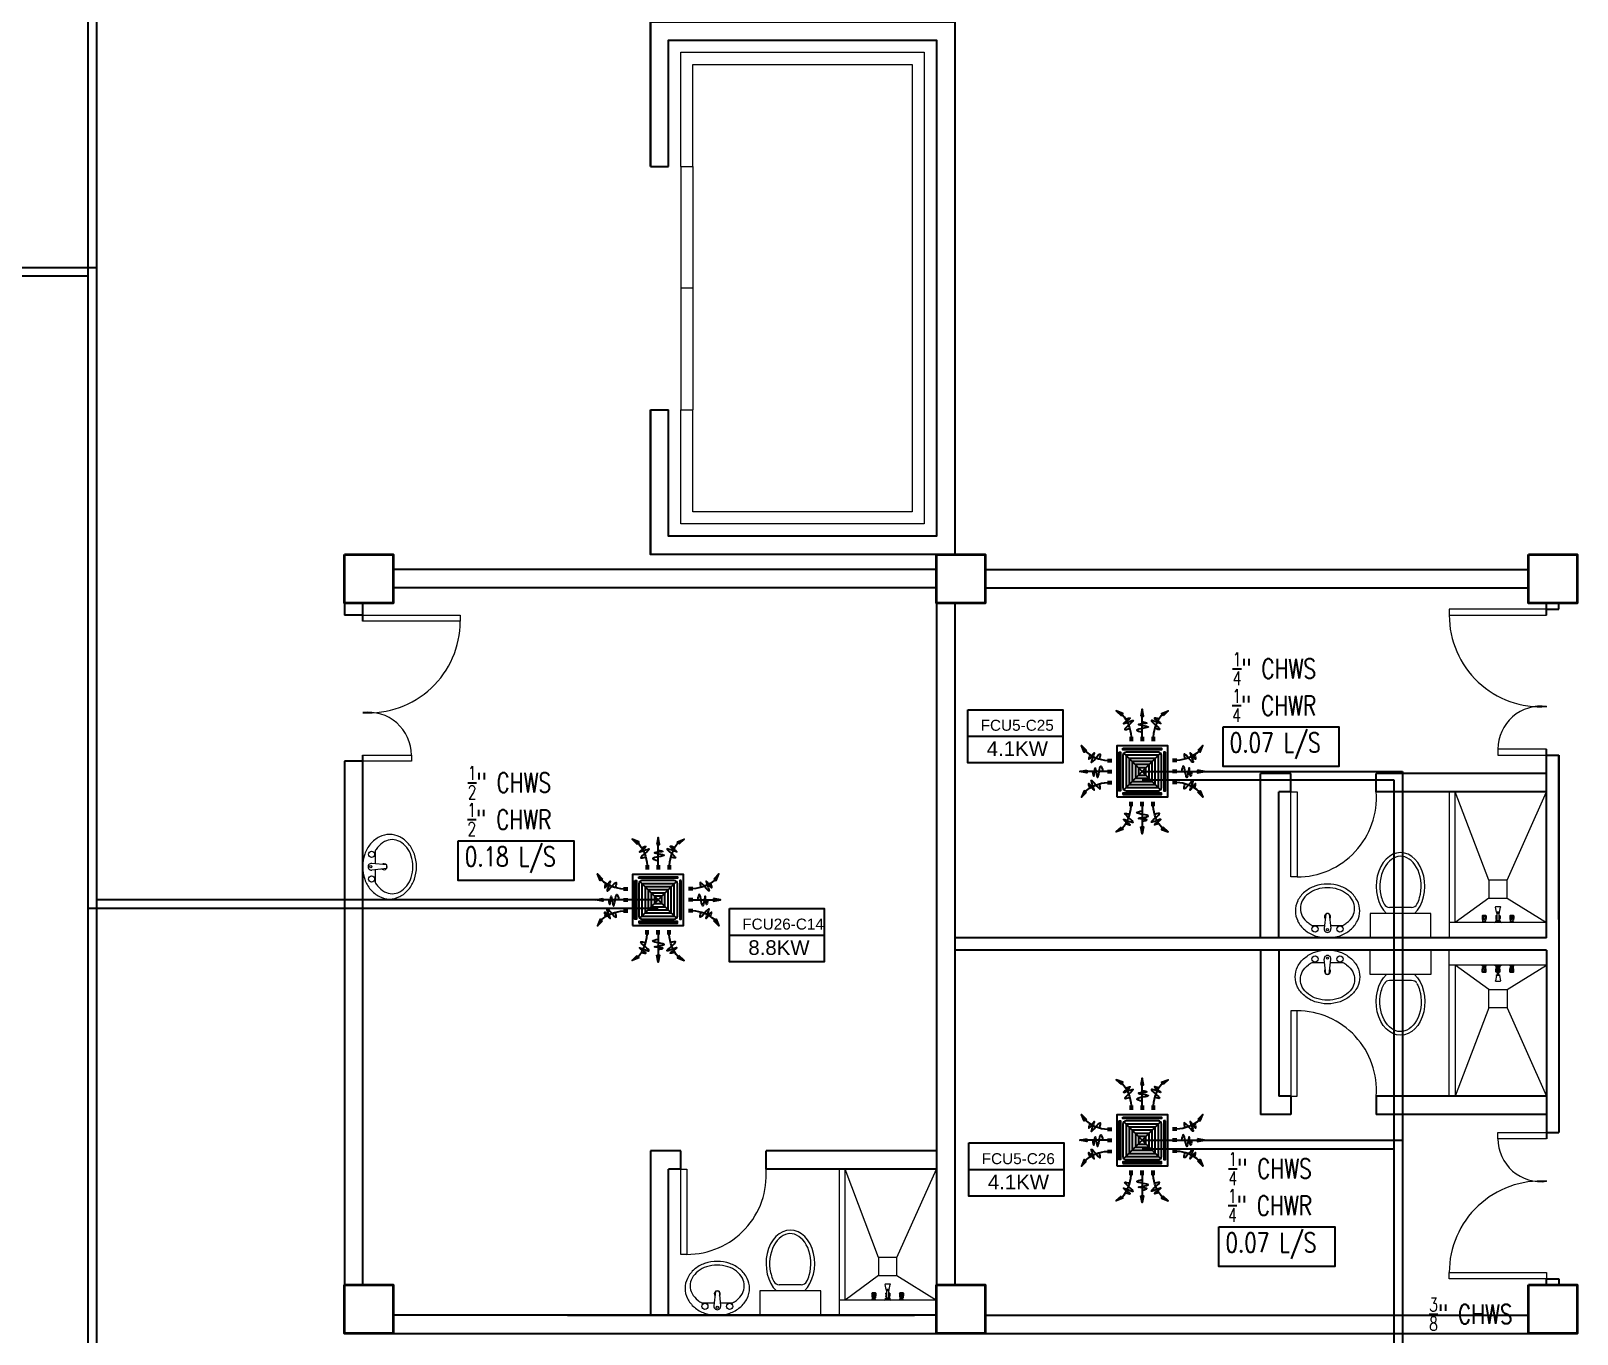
# Model space of a CAD drawing. Header units: millimetres. Extents: x 5 to 430, y 3 to 339.
# Drawn here: x 33.22 to 45.92, y 32.1 to 42.8 of the extents above; entities that cross this region are included whole.
import ezdxf

# ---------------------------------------------------------------- set-up
doc = ezdxf.new("R2010")
doc.units = ezdxf.units.MM
doc.header["$MEASUREMENT"] = 0
for name, color, linetype in [('AIR', 7, 'Continuous'), ('fcu line', 7, 'Continuous'), ('fcu return', 7, 'Continuous'), ('Legends', 7, 'Continuous'), ('pipe label', 7, 'Continuous')]:
    doc.layers.add(name, color=color, linetype=linetype)
doc.styles.add('Arch-Dim', font='simplex.shx', dxfattribs={"width": 0.75})
doc.styles.get("Standard").update_dxf_attribs({"font": 'arial.ttf'})

# ---------------------------------------------------------------- blocks, each defined once
blk = doc.blocks.new('FCU-13000P (CASSETTE SPLIT)')
at = {"layer": 'AIR', "ltscale": 3}
for p, q in [((0, 0.523), (0, 1)), ((-0.193, 0.558), (-0.193, 0.487)), ((-0.162, 0.558), (-0.162, 0.487)), ((-0.016, 0.558), (-0.016, 0.487)), ((0.016, 0.558), (0.016, 0.487)), ((0.162, 0.558), (0.162, 0.487)), ((0.193, 0.558), (0.193, 0.487)), ((-0.523, 0), (-1, 0)), ((-0.558, 0.193), (-0.487, 0.193)), ((-0.558, 0.162), (-0.487, 0.162)), ((-0.558, 0.016), (-0.487, 0.016)), ((0.558, 0.193), (0.487, 0.193)), ((0.558, 0.162), (0.487, 0.162)), ((0.558, 0.016), (0.487, 0.016)), ((0.523, 0), (1, 0)), ((-0.558, -0.016), (-0.487, -0.016)), ((-0.558, -0.162), (-0.487, -0.162)), ((-0.558, -0.193), (-0.487, -0.193)), ((0.558, -0.016), (0.487, -0.016)), ((0.558, -0.162), (0.487, -0.162)), ((0.558, -0.193), (0.487, -0.193)), ((-0.193, -0.558), (-0.193, -0.487)), ((-0.162, -0.558), (-0.162, -0.487)), ((-0.016, -0.558), (-0.016, -0.487)), ((0.016, -0.558), (0.016, -0.487)), ((0.162, -0.558), (0.162, -0.487)), ((0.193, -0.558), (0.193, -0.487)), ((0, -0.523), (0, -1))]:
    blk.add_line(p, q, dxfattribs=at)
at = {"layer": 'AIR'}
for p, q in [((0.295, -0.295), (-0.295, 0.295)), ((0.295, 0.295), (-0.295, -0.295))]:
    blk.add_line(p, q, dxfattribs=at)
at = {"layer": 'AIR', "ltscale": 3}
for points in [[(-0.022, 0.89), (0.022, 0.89), (0, 1)], [(-0.335, 0.895), (-0.311, 0.932), (-0.416, 0.973)], [(0.335, 0.895), (0.311, 0.932), (0.416, 0.973)], [(-0.895, 0.335), (-0.932, 0.311), (-0.973, 0.416)], [(0.895, 0.335), (0.932, 0.311), (0.973, 0.416)], [(-0.89, 0.022), (-0.89, -0.022), (-1, 0)], [(0.89, 0.022), (0.89, -0.022), (1, 0)], [(-0.895, -0.335), (-0.932, -0.311), (-0.973, -0.416)], [(0.895, -0.335), (0.932, -0.311), (0.973, -0.416)], [(-0.335, -0.895), (-0.311, -0.932), (-0.416, -0.973)], [(-0.022, -0.89), (0.022, -0.89), (0, -1)], [(0.335, -0.895), (0.311, -0.932), (0.416, -0.973)]]:
    blk.add_lwpolyline(points, close=True, dxfattribs=at)
at = {"layer": 'AIR'}
for points in [[(-0.323, 0.914, -0.171809), (-0.178, 0.558), (-0.178, 0.522)], [(0.323, 0.914, 0.171809), (0.178, 0.558), (0.178, 0.522)], [(-0.914, 0.323, 0.171809), (-0.558, 0.178), (-0.522, 0.178)], [(0.914, 0.323, -0.171809), (0.558, 0.178), (0.522, 0.178)], [(-0.914, -0.323, -0.171809), (-0.558, -0.178), (-0.522, -0.178)], [(0.914, -0.323, 0.171809), (0.558, -0.178), (0.522, -0.178)], [(-0.323, -0.914, 0.171809), (-0.178, -0.558), (-0.178, -0.522)], [(0.323, -0.914, -0.171809), (0.178, -0.558), (0.178, -0.522)]]:
    blk.add_lwpolyline(points, format="xyb", dxfattribs=at)
for points in [[(-0.41, -0.41), (0.41, -0.41), (0.41, 0.41), (-0.41, 0.41)], [(-0.373, 0.31), (-0.348, 0.31), (-0.348, -0.31), (-0.373, -0.31)], [(-0.31, 0.372), (0.31, 0.372), (0.31, 0.348), (-0.31, 0.348)], [(-0.26, -0.26), (0.26, -0.26), (0.26, 0.26), (-0.26, 0.26)], [(0.372, 0.31), (0.348, 0.31), (0.348, -0.31), (0.372, -0.31)], [(-0.21, -0.21), (0.21, -0.21), (0.21, 0.21), (-0.21, 0.21)], [(-0.16, -0.16), (0.16, -0.16), (0.16, 0.16), (-0.16, 0.16)], [(-0.11, -0.11), (0.11, -0.11), (0.11, 0.11), (-0.11, 0.11)], [(-0.06, -0.06), (0.06, -0.06), (0.06, 0.06), (-0.06, 0.06)], [(-0.31, -0.373), (0.31, -0.373), (0.31, -0.348), (-0.31, -0.348)]]:
    blk.add_lwpolyline(points, close=True, dxfattribs=at)
blk.add_lwpolyline([(-0.26, -0.31), (0.26, -0.31, 0.414214), (0.31, -0.26), (0.31, 0.26, 0.414214), (0.26, 0.31), (-0.26, 0.31, 0.414214), (-0.31, 0.26), (-0.31, -0.26, 0.414214)], format="xyb", close=True, dxfattribs=at)
at = {"layer": 'AIR', "ltscale": 3}
for points in [[(-0.268, 0.84), (-0.231, 0.852), (-0.134, 0.882), (-0.422, 0.704), (0.005, 0.903), (-0.358, 0.645), (-0.239, 0.678), (-0.199, 0.69)], [(0.268, 0.84), (0.231, 0.852), (0.134, 0.882), (0.422, 0.704), (-0.005, 0.903), (0.358, 0.645), (0.239, 0.678), (0.199, 0.69)], [(-0.84, 0.268), (-0.852, 0.231), (-0.882, 0.134), (-0.704, 0.422), (-0.903, -0.005), (-0.645, 0.358), (-0.678, 0.239), (-0.69, 0.199)], [(0.84, 0.268), (0.852, 0.231), (0.882, 0.134), (0.704, 0.422), (0.903, -0.005), (0.645, 0.358), (0.678, 0.239), (0.69, 0.199)], [(-0.84, -0.268), (-0.852, -0.231), (-0.882, -0.134), (-0.704, -0.422), (-0.903, 0.005), (-0.645, -0.358), (-0.678, -0.239), (-0.69, -0.199)], [(0.84, -0.268), (0.852, -0.231), (0.882, -0.134), (0.704, -0.422), (0.903, 0.005), (0.645, -0.358), (0.678, -0.239), (0.69, -0.199)], [(-0.268, -0.84), (-0.231, -0.852), (-0.134, -0.882), (-0.422, -0.704), (0.005, -0.903), (-0.358, -0.645), (-0.239, -0.678), (-0.199, -0.69)], [(0.268, -0.84), (0.231, -0.852), (0.134, -0.882), (0.422, -0.704), (-0.005, -0.903), (0.358, -0.645), (0.239, -0.678), (0.199, -0.69)]]:
    blk.add_open_spline(points, degree=3, knots=[0.0032834, 0.0032834, 0.0032834, 0.0032834, 0.0712567, 0.1924075, 0.3347111, 0.5062145, 0.5813292, 0.5813292, 0.5813292, 0.5813292], dxfattribs=at)
for points in [[(0, 0.8), (0.077, 0.776), (-0.058, 0.755), (0.098, 0.718), (-0.087, 0.663), (0, 0.631)], [(-0.8, 0), (-0.776, -0.077), (-0.755, 0.058), (-0.718, -0.098), (-0.663, 0.087), (-0.631, 0)], [(0.8, 0), (0.776, -0.077), (0.755, 0.058), (0.718, -0.098), (0.663, 0.087), (0.631, 0)], [(0, -0.8), (0.077, -0.776), (-0.058, -0.755), (0.098, -0.718), (-0.087, -0.663), (0, -0.631)]]:
    blk.add_spline(points, degree=3, dxfattribs=at)
for points in [[(0, 1), (-0.022, 0.89), (0.022, 0.89)], [(-0.416, 0.973), (-0.335, 0.895), (-0.311, 0.932)], [(0.416, 0.973), (0.335, 0.895), (0.311, 0.932)], [(-0.973, 0.416), (-0.895, 0.335), (-0.932, 0.311)], [(0.973, 0.416), (0.895, 0.335), (0.932, 0.311)], [(-1, 0), (-0.89, 0.022), (-0.89, -0.022)], [(1, 0), (0.89, 0.022), (0.89, -0.022)], [(-0.973, -0.416), (-0.895, -0.335), (-0.932, -0.311)], [(0.973, -0.416), (0.895, -0.335), (0.932, -0.311)], [(-0.416, -0.973), (-0.335, -0.895), (-0.311, -0.932)], [(0, -1), (-0.022, -0.89), (0.022, -0.89)], [(0.416, -0.973), (0.335, -0.895), (0.311, -0.932)]]:
    blk.add_solid(points, dxfattribs=at)

msp = doc.modelspace()

# ---------------------------------------------------------------- linework, layer by layer
at = {"color": 8, "lineweight": 25}
for p, q in [((38.31, 42.877), (38.31, 41.689)), ((40.81, 42.877), (40.81, 38.502)), ((38.31, 41.689), (38.46, 41.689)), ((38.31, 39.689), (38.31, 38.502)), ((38.31, 39.689), (38.46, 39.689)), ((40.66, 38.377), (36.197, 38.377)), ((41.06, 38.377), (45.522, 38.377)), ((35.797, 38.102), (35.797, 38.002)), ((35.947, 38.102), (35.947, 37.952)), ((40.66, 38.227), (36.197, 38.227)), ((40.66, 38.102), (40.66, 32.502)), ((40.81, 38.102), (40.81, 32.502)), ((41.06, 38.227), (45.522, 38.227)), ((35.947, 38.002), (35.797, 38.002)), ((35.947, 36.852), (35.947, 32.502)), ((35.797, 36.802), (35.797, 32.502)), ((35.947, 36.802), (35.797, 36.802)), ((45.672, 35.352), (40.81, 35.352)), ((45.672, 35.252), (40.81, 35.252)), ((40.66, 32.252), (36.197, 32.252)), ((41.06, 32.252), (45.522, 32.252)), ((36.197, 32.102), (40.66, 32.102)), ((41.06, 32.102), (45.522, 32.102))]:
    msp.add_line(p, q, dxfattribs=at)
at = {"color": 8, "lineweight": 9}
for p, q in [((38.56, 41.689), (38.66, 41.689)), ((38.56, 41.689), (38.56, 39.689)), ((38.66, 41.689), (38.66, 39.689)), ((38.66, 40.689), (38.56, 40.689)), ((38.56, 39.689), (38.66, 39.689)), ((36.145, 35.951), (36.023, 35.964)), ((36.145, 35.922), (36.023, 35.908)), ((44.563, 35.602), (44.382, 35.602)), ((45.26, 35.562), (45.251, 35.604)), ((45.253, 35.609), (45.291, 35.609)), ((45.284, 35.562), (45.26, 35.562)), ((45.26, 35.562), (45.26, 35.555)), ((45.284, 35.562), (45.26, 35.562)), ((45.284, 35.562), (45.293, 35.604)), ((45.284, 35.555), (45.284, 35.562)), ((43.858, 35.55), (43.844, 35.428)), ((43.887, 35.55), (43.9, 35.428)), ((44.222, 35.552), (44.222, 35.352)), ((44.722, 35.552), (44.222, 35.552)), ((44.722, 35.352), (44.722, 35.552)), ((45.141, 35.478), (45.145, 35.484)), ((45.141, 35.478), (45.141, 35.477)), ((45.176, 35.478), (45.141, 35.478)), ((45.176, 35.477), (45.141, 35.477)), ((45.145, 35.534), (45.142, 35.532)), ((45.142, 35.532), (45.142, 35.51)), ((45.175, 35.532), (45.142, 35.532)), ((45.142, 35.51), (45.144, 35.506)), ((45.144, 35.504), (45.144, 35.498)), ((45.172, 35.498), (45.144, 35.498)), ((45.144, 35.498), (45.145, 35.496)), ((45.145, 35.536), (45.145, 35.534)), ((45.172, 35.536), (45.145, 35.536)), ((45.172, 35.534), (45.145, 35.534)), ((45.145, 35.523), (45.145, 35.511)), ((45.145, 35.51), (45.153, 35.51)), ((45.172, 35.496), (45.145, 35.496)), ((45.172, 35.484), (45.145, 35.484)), ((45.147, 35.484), (45.147, 35.496)), ((45.152, 35.523), (45.152, 35.511)), ((45.172, 35.51), (45.164, 35.51)), ((45.165, 35.523), (45.165, 35.511)), ((45.17, 35.484), (45.17, 35.496)), ((45.172, 35.536), (45.172, 35.534)), ((45.172, 35.534), (45.175, 35.532)), ((45.172, 35.523), (45.172, 35.511)), ((45.172, 35.504), (45.172, 35.498)), ((45.172, 35.498), (45.172, 35.496)), ((45.176, 35.478), (45.172, 35.484)), ((45.175, 35.51), (45.173, 35.506)), ((45.175, 35.532), (45.175, 35.51)), ((45.176, 35.478), (45.176, 35.477)), ((45.243, 35.477), (45.255, 35.483)), ((45.301, 35.477), (45.243, 35.477)), ((45.259, 35.534), (45.255, 35.532)), ((45.265, 35.532), (45.255, 35.532)), ((45.255, 35.532), (45.255, 35.51)), ((45.255, 35.51), (45.258, 35.506)), ((45.255, 35.492), (45.289, 35.492)), ((45.255, 35.483), (45.255, 35.492)), ((45.255, 35.483), (45.289, 35.483)), ((45.289, 35.483), (45.255, 35.483)), ((45.258, 35.504), (45.258, 35.498)), ((45.265, 35.498), (45.258, 35.498)), ((45.258, 35.498), (45.259, 35.496)), ((45.265, 35.536), (45.259, 35.536)), ((45.259, 35.536), (45.259, 35.534)), ((45.265, 35.534), (45.259, 35.534)), ((45.259, 35.523), (45.259, 35.511)), ((45.259, 35.51), (45.265, 35.51)), ((45.265, 35.496), (45.259, 35.496)), ((45.26, 35.555), (45.284, 35.555)), ((45.261, 35.492), (45.261, 35.496)), ((45.265, 35.492), (45.265, 35.555)), ((45.28, 35.492), (45.265, 35.492)), ((45.28, 35.555), (45.28, 35.492)), ((45.285, 35.536), (45.28, 35.536)), ((45.285, 35.534), (45.28, 35.534)), ((45.289, 35.532), (45.28, 35.532)), ((45.285, 35.51), (45.28, 35.51)), ((45.286, 35.498), (45.28, 35.498)), ((45.285, 35.496), (45.28, 35.496)), ((45.283, 35.492), (45.283, 35.496)), ((45.285, 35.536), (45.285, 35.534)), ((45.285, 35.534), (45.289, 35.532)), ((45.285, 35.523), (45.285, 35.511)), ((45.286, 35.498), (45.285, 35.496)), ((45.286, 35.504), (45.286, 35.498)), ((45.289, 35.51), (45.287, 35.506)), ((45.289, 35.532), (45.289, 35.51)), ((45.289, 35.492), (45.289, 35.483)), ((45.289, 35.483), (45.301, 35.477)), ((45.373, 35.534), (45.369, 35.532)), ((45.402, 35.532), (45.369, 35.532)), ((45.369, 35.532), (45.369, 35.51)), ((45.369, 35.51), (45.371, 35.506)), ((45.369, 35.478), (45.372, 35.484)), ((45.403, 35.478), (45.369, 35.478)), ((45.369, 35.478), (45.369, 35.477)), ((45.403, 35.477), (45.369, 35.477)), ((45.372, 35.504), (45.372, 35.498)), ((45.372, 35.498), (45.372, 35.496)), ((45.4, 35.498), (45.372, 35.498)), ((45.399, 35.496), (45.372, 35.496)), ((45.399, 35.484), (45.372, 35.484)), ((45.399, 35.536), (45.373, 35.536)), ((45.373, 35.536), (45.373, 35.534)), ((45.399, 35.534), (45.373, 35.534)), ((45.373, 35.523), (45.373, 35.511)), ((45.373, 35.51), (45.38, 35.51)), ((45.374, 35.484), (45.374, 35.496)), ((45.38, 35.523), (45.38, 35.511)), ((45.392, 35.523), (45.392, 35.511)), ((45.399, 35.51), (45.392, 35.51)), ((45.397, 35.484), (45.397, 35.496)), ((45.399, 35.536), (45.399, 35.534)), ((45.399, 35.534), (45.402, 35.532)), ((45.399, 35.523), (45.399, 35.511)), ((45.4, 35.498), (45.399, 35.496)), ((45.403, 35.478), (45.399, 35.484)), ((45.402, 35.51), (45.4, 35.506)), ((45.4, 35.504), (45.4, 35.498)), ((45.402, 35.532), (45.402, 35.51)), ((45.403, 35.478), (45.403, 35.477)), ((44.222, 35.352), (44.722, 35.352)), ((44.222, 35.052), (44.222, 35.252)), ((44.222, 35.252), (44.722, 35.252)), ((44.722, 35.252), (44.722, 35.052)), ((43.858, 35.054), (43.844, 35.176)), ((43.887, 35.054), (43.9, 35.176)), ((45.141, 35.126), (45.141, 35.127)), ((45.176, 35.127), (45.141, 35.127)), ((45.141, 35.126), (45.145, 35.119)), ((45.176, 35.126), (45.141, 35.126)), ((45.142, 35.094), (45.144, 35.098)), ((45.142, 35.072), (45.142, 35.094)), ((45.145, 35.07), (45.142, 35.072)), ((45.175, 35.072), (45.142, 35.072)), ((45.144, 35.105), (45.145, 35.108)), ((45.144, 35.099), (45.144, 35.105)), ((45.172, 35.105), (45.144, 35.105)), ((45.172, 35.119), (45.145, 35.119)), ((45.172, 35.108), (45.145, 35.108)), ((45.145, 35.094), (45.153, 35.094)), ((45.145, 35.08), (45.145, 35.093)), ((45.145, 35.068), (45.145, 35.07)), ((45.172, 35.07), (45.145, 35.07)), ((45.172, 35.068), (45.145, 35.068)), ((45.147, 35.119), (45.147, 35.108)), ((45.152, 35.08), (45.152, 35.092)), ((45.172, 35.094), (45.164, 35.094)), ((45.165, 35.08), (45.165, 35.092)), ((45.17, 35.119), (45.17, 35.108)), ((45.176, 35.126), (45.172, 35.119)), ((45.172, 35.105), (45.172, 35.108)), ((45.172, 35.099), (45.172, 35.105)), ((45.172, 35.08), (45.172, 35.093)), ((45.172, 35.07), (45.175, 35.072)), ((45.172, 35.068), (45.172, 35.07)), ((45.175, 35.094), (45.173, 35.098)), ((45.175, 35.072), (45.175, 35.094)), ((45.176, 35.126), (45.176, 35.127)), ((45.243, 35.127), (45.255, 35.121)), ((45.301, 35.127), (45.243, 35.127)), ((45.255, 35.121), (45.289, 35.121)), ((45.289, 35.121), (45.255, 35.121)), ((45.255, 35.121), (45.255, 35.111)), ((45.255, 35.111), (45.289, 35.111)), ((45.255, 35.094), (45.258, 35.098)), ((45.255, 35.072), (45.255, 35.094)), ((45.265, 35.072), (45.255, 35.072)), ((45.259, 35.07), (45.255, 35.072)), ((45.258, 35.105), (45.259, 35.108)), ((45.265, 35.105), (45.258, 35.105)), ((45.258, 35.099), (45.258, 35.105)), ((45.265, 35.108), (45.259, 35.108)), ((45.259, 35.094), (45.265, 35.094)), ((45.259, 35.08), (45.259, 35.093)), ((45.265, 35.07), (45.259, 35.07)), ((45.259, 35.068), (45.259, 35.07)), ((45.265, 35.068), (45.259, 35.068)), ((45.261, 35.111), (45.261, 35.108)), ((45.265, 35.111), (45.265, 35.049)), ((45.28, 35.111), (45.265, 35.111)), ((45.28, 35.049), (45.28, 35.111)), ((45.285, 35.108), (45.28, 35.108)), ((45.286, 35.105), (45.28, 35.105)), ((45.285, 35.094), (45.28, 35.094)), ((45.289, 35.072), (45.28, 35.072)), ((45.285, 35.07), (45.28, 35.07)), ((45.285, 35.068), (45.28, 35.068)), ((45.283, 35.111), (45.283, 35.108)), ((45.286, 35.105), (45.285, 35.108)), ((45.285, 35.08), (45.285, 35.093)), ((45.285, 35.07), (45.289, 35.072)), ((45.285, 35.068), (45.285, 35.07)), ((45.286, 35.099), (45.286, 35.105)), ((45.289, 35.094), (45.287, 35.098)), ((45.289, 35.121), (45.301, 35.127)), ((45.289, 35.111), (45.289, 35.121)), ((45.289, 35.072), (45.289, 35.094)), ((45.403, 35.127), (45.369, 35.127)), ((45.369, 35.126), (45.369, 35.127)), ((45.403, 35.126), (45.369, 35.126)), ((45.369, 35.126), (45.372, 35.119)), ((45.369, 35.094), (45.371, 35.098)), ((45.369, 35.072), (45.369, 35.094)), ((45.402, 35.072), (45.369, 35.072)), ((45.373, 35.07), (45.369, 35.072)), ((45.399, 35.119), (45.372, 35.119)), ((45.372, 35.105), (45.372, 35.108)), ((45.399, 35.108), (45.372, 35.108)), ((45.4, 35.105), (45.372, 35.105)), ((45.372, 35.099), (45.372, 35.105)), ((45.373, 35.094), (45.38, 35.094)), ((45.373, 35.08), (45.373, 35.093)), ((45.399, 35.07), (45.373, 35.07)), ((45.373, 35.068), (45.373, 35.07)), ((45.399, 35.068), (45.373, 35.068)), ((45.374, 35.119), (45.374, 35.108)), ((45.38, 35.08), (45.38, 35.092)), ((45.399, 35.094), (45.392, 35.094)), ((45.392, 35.08), (45.392, 35.092)), ((45.397, 35.119), (45.397, 35.108)), ((45.403, 35.126), (45.399, 35.119)), ((45.4, 35.105), (45.399, 35.108)), ((45.399, 35.08), (45.399, 35.093)), ((45.399, 35.07), (45.402, 35.072)), ((45.399, 35.068), (45.399, 35.07)), ((45.4, 35.099), (45.4, 35.105)), ((45.402, 35.094), (45.4, 35.098)), ((45.402, 35.072), (45.402, 35.094)), ((45.403, 35.126), (45.403, 35.127)), ((44.722, 35.052), (44.222, 35.052)), ((44.563, 35.002), (44.382, 35.002)), ((45.26, 35.042), (45.251, 35)), ((45.253, 34.995), (45.291, 34.995)), ((45.26, 35.042), (45.26, 35.049)), ((45.26, 35.049), (45.284, 35.049)), ((45.284, 35.042), (45.26, 35.042)), ((45.284, 35.042), (45.26, 35.042)), ((45.284, 35.049), (45.284, 35.042)), ((45.284, 35.042), (45.293, 35)), ((38.845, 32.45), (38.832, 32.328)), ((38.874, 32.45), (38.887, 32.328)), ((39.21, 32.452), (39.21, 32.252)), ((39.71, 32.452), (39.21, 32.452)), ((39.55, 32.502), (39.369, 32.502)), ((39.71, 32.252), (39.71, 32.452)), ((40.133, 32.434), (40.129, 32.432)), ((40.129, 32.432), (40.129, 32.41)), ((40.163, 32.432), (40.129, 32.432)), ((40.129, 32.41), (40.131, 32.406)), ((40.132, 32.404), (40.132, 32.398)), ((40.16, 32.398), (40.132, 32.398)), ((40.132, 32.398), (40.133, 32.396)), ((40.133, 32.436), (40.133, 32.434)), ((40.159, 32.436), (40.133, 32.436)), ((40.159, 32.434), (40.133, 32.434)), ((40.133, 32.423), (40.133, 32.411)), ((40.133, 32.41), (40.14, 32.41)), ((40.159, 32.396), (40.133, 32.396)), ((40.135, 32.384), (40.135, 32.396)), ((40.14, 32.423), (40.14, 32.411)), ((40.152, 32.423), (40.152, 32.411)), ((40.159, 32.41), (40.152, 32.41)), ((40.157, 32.384), (40.157, 32.396)), ((40.159, 32.436), (40.159, 32.434)), ((40.159, 32.434), (40.163, 32.432)), ((40.159, 32.423), (40.159, 32.411)), ((40.16, 32.398), (40.159, 32.396)), ((40.163, 32.41), (40.16, 32.406)), ((40.16, 32.404), (40.16, 32.398)), ((40.163, 32.432), (40.163, 32.41)), ((40.247, 32.462), (40.239, 32.504)), ((40.24, 32.509), (40.279, 32.509)), ((40.242, 32.392), (40.277, 32.392)), ((40.242, 32.383), (40.242, 32.392)), ((40.247, 32.434), (40.243, 32.432)), ((40.252, 32.432), (40.243, 32.432)), ((40.243, 32.432), (40.243, 32.41)), ((40.243, 32.41), (40.245, 32.406)), ((40.246, 32.41), (40.252, 32.41)), ((40.246, 32.404), (40.246, 32.398)), ((40.252, 32.398), (40.246, 32.398)), ((40.246, 32.398), (40.246, 32.396)), ((40.252, 32.396), (40.246, 32.396)), ((40.272, 32.462), (40.247, 32.462)), ((40.247, 32.462), (40.247, 32.455)), ((40.272, 32.462), (40.247, 32.462)), ((40.247, 32.455), (40.272, 32.455)), ((40.252, 32.436), (40.247, 32.436)), ((40.247, 32.436), (40.247, 32.434)), ((40.252, 32.434), (40.247, 32.434)), ((40.247, 32.423), (40.247, 32.411)), ((40.248, 32.392), (40.248, 32.396)), ((40.252, 32.392), (40.252, 32.455)), ((40.267, 32.392), (40.252, 32.392)), ((40.267, 32.455), (40.267, 32.392)), ((40.273, 32.436), (40.267, 32.436)), ((40.273, 32.434), (40.267, 32.434)), ((40.276, 32.432), (40.267, 32.432)), ((40.273, 32.41), (40.267, 32.41)), ((40.274, 32.398), (40.267, 32.398)), ((40.273, 32.396), (40.267, 32.396)), ((40.271, 32.392), (40.271, 32.396)), ((40.272, 32.462), (40.28, 32.504)), ((40.272, 32.455), (40.272, 32.462)), ((40.273, 32.436), (40.273, 32.434)), ((40.273, 32.434), (40.276, 32.432)), ((40.273, 32.423), (40.273, 32.411)), ((40.274, 32.398), (40.273, 32.396)), ((40.276, 32.41), (40.274, 32.406)), ((40.274, 32.404), (40.274, 32.398)), ((40.276, 32.432), (40.276, 32.41)), ((40.277, 32.392), (40.277, 32.383)), ((40.36, 32.434), (40.357, 32.432)), ((40.39, 32.432), (40.357, 32.432)), ((40.357, 32.432), (40.357, 32.41)), ((40.357, 32.41), (40.359, 32.406)), ((40.359, 32.404), (40.359, 32.398)), ((40.359, 32.398), (40.36, 32.396)), ((40.387, 32.398), (40.359, 32.398)), ((40.386, 32.436), (40.36, 32.436)), ((40.36, 32.436), (40.36, 32.434)), ((40.386, 32.434), (40.36, 32.434)), ((40.36, 32.423), (40.36, 32.411)), ((40.36, 32.41), (40.367, 32.41)), ((40.386, 32.396), (40.36, 32.396)), ((40.362, 32.384), (40.362, 32.396)), ((40.367, 32.423), (40.367, 32.411)), ((40.379, 32.423), (40.379, 32.411)), ((40.386, 32.41), (40.379, 32.41)), ((40.385, 32.384), (40.385, 32.396)), ((40.386, 32.436), (40.386, 32.434)), ((40.386, 32.434), (40.39, 32.432)), ((40.386, 32.423), (40.386, 32.411)), ((40.387, 32.398), (40.386, 32.396)), ((40.387, 32.404), (40.387, 32.398)), ((40.39, 32.41), (40.388, 32.406)), ((40.39, 32.432), (40.39, 32.41)), ((40.129, 32.378), (40.132, 32.384)), ((40.129, 32.378), (40.129, 32.377)), ((40.163, 32.378), (40.129, 32.378)), ((40.163, 32.377), (40.129, 32.377)), ((40.16, 32.384), (40.132, 32.384)), ((40.163, 32.378), (40.16, 32.384)), ((40.163, 32.378), (40.163, 32.377)), ((40.231, 32.377), (40.242, 32.383)), ((40.289, 32.377), (40.231, 32.377)), ((40.242, 32.383), (40.277, 32.383)), ((40.277, 32.383), (40.242, 32.383)), ((40.277, 32.383), (40.289, 32.377)), ((40.356, 32.378), (40.36, 32.384)), ((40.39, 32.378), (40.356, 32.378)), ((40.356, 32.378), (40.356, 32.377)), ((40.39, 32.377), (40.356, 32.377)), ((40.387, 32.384), (40.36, 32.384)), ((40.39, 32.378), (40.387, 32.384)), ((40.39, 32.378), (40.39, 32.377)), ((39.21, 32.252), (39.71, 32.252))]:
    msp.add_line(p, q, dxfattribs=at)
at = {"color": 8, "linetype": 'ByBlock', "lineweight": 25}
for p, q in [((45.672, 38.002), (45.672, 38.102)), ((45.772, 38.052), (45.772, 38.102)), ((45.672, 38.052), (45.772, 38.052)), ((45.672, 35.352), (45.672, 36.902)), ((45.672, 36.852), (45.772, 36.852)), ((45.772, 35.502), (45.772, 36.852)), ((45.772, 36.852), (45.772, 33.752)), ((45.672, 35.252), (45.672, 33.702)), ((45.772, 35.102), (45.772, 33.752)), ((45.672, 33.752), (45.772, 33.752)), ((38.31, 33.602), (38.31, 32.252)), ((45.672, 32.502), (45.672, 32.552)), ((45.672, 32.552), (45.772, 32.552)), ((45.772, 32.552), (45.772, 32.502)), ((37.63, 32.252), (40.48, 32.252))]:
    msp.add_line(p, q, dxfattribs=at)
at = {"color": 8, "linetype": 'ByBlock', "lineweight": 25, "ltscale": 0.3}
for p, q in [((43.572, 36.702), (43.322, 36.702)), ((43.322, 35.352), (43.322, 36.702)), ((43.572, 36.552), (43.572, 36.702)), ((45.672, 36.702), (44.272, 36.702)), ((44.272, 36.552), (44.272, 36.702)), ((43.572, 36.552), (43.472, 36.552)), ((43.472, 35.352), (43.472, 36.552)), ((45.672, 36.552), (44.272, 36.552)), ((43.322, 35.252), (43.322, 33.902)), ((43.472, 35.252), (43.472, 34.052)), ((43.572, 34.052), (43.472, 34.052)), ((43.572, 34.052), (43.572, 33.902)), ((45.672, 34.052), (44.272, 34.052)), ((44.272, 34.052), (44.272, 33.902)), ((43.572, 33.902), (43.322, 33.902)), ((45.672, 33.902), (44.272, 33.902)), ((38.56, 33.602), (38.31, 33.602)), ((38.56, 33.452), (38.56, 33.602)), ((40.66, 33.602), (39.26, 33.602)), ((39.26, 33.452), (39.26, 33.602)), ((38.56, 33.452), (38.46, 33.452)), ((38.46, 32.252), (38.46, 33.452)), ((40.66, 33.452), (39.26, 33.452))]:
    msp.add_line(p, q, dxfattribs=at)
at = {"color": 8, "linetype": 'ByBlock', "lineweight": 9, "ltscale": 0.3}
for p, q in [((45.197, 35.827), (44.922, 36.552)), ((45.347, 35.827), (45.672, 36.552)), ((45.197, 35.677), (44.922, 35.477)), ((45.347, 35.677), (45.672, 35.477)), ((45.197, 34.927), (44.922, 35.127)), ((45.347, 34.927), (45.672, 35.127)), ((45.197, 34.777), (44.922, 34.052)), ((45.347, 34.777), (45.672, 34.052)), ((40.185, 32.727), (39.91, 33.452)), ((40.335, 32.727), (40.66, 33.452)), ((40.185, 32.577), (39.91, 32.377)), ((40.335, 32.577), (40.66, 32.377))]:
    msp.add_line(p, q, dxfattribs=at)
at = {"color": 8, "linetype": 'ByBlock', "lineweight": 9}
for p, q in [((45.672, 35.477), (44.872, 35.477)), ((45.672, 35.127), (44.872, 35.127)), ((45.772, 35.052), (45.772, 35.102)), ((40.66, 32.377), (39.86, 32.377)), ((38.46, 32.252), (40.41, 32.252))]:
    msp.add_line(p, q, dxfattribs=at)
at = {"color": 8, "lineweight": 25}
for points in [[(38.31, 41.689), (38.31, 42.877), (40.81, 42.877), (40.81, 38.502), (38.31, 38.502), (38.31, 39.689)], [(38.46, 41.689), (38.46, 42.727), (40.66, 42.727), (40.66, 38.652), (38.46, 38.652), (38.46, 39.689)]]:
    msp.add_lwpolyline(points, dxfattribs=at)
at = {"color": 8, "lineweight": 9}
for points in [[(38.56, 41.689), (38.56, 42.627), (40.56, 42.627), (40.56, 38.752), (38.56, 38.752), (38.56, 39.689)], [(38.66, 41.689), (38.66, 42.527), (40.46, 42.527), (40.46, 38.852), (38.66, 38.852), (38.66, 39.689)]]:
    msp.add_lwpolyline(points, dxfattribs=at)
at = {"color": 8, "lineweight": 35}
for points in [[(35.797, 38.502), (36.197, 38.502), (36.197, 38.102), (35.797, 38.102)], [(40.66, 38.502), (41.06, 38.502), (41.06, 38.102), (40.66, 38.102)], [(45.522, 38.502), (45.922, 38.502), (45.922, 38.102), (45.522, 38.102)], [(35.797, 32.502), (36.197, 32.502), (36.197, 32.102), (35.797, 32.102)], [(40.66, 32.502), (41.06, 32.502), (41.06, 32.102), (40.66, 32.102)], [(45.522, 32.502), (45.922, 32.502), (45.922, 32.102), (45.522, 32.102)]]:
    msp.add_lwpolyline(points, close=True, dxfattribs=at)
at = {"color": 8, "lineweight": 13, "ltscale": 0.03}
msp.add_lwpolyline([(35.947, 38.002), (36.747, 38.002), (36.747, 37.952), (35.947, 37.952)], dxfattribs=at)
for points in [[(45.672, 38.002), (45.672, 38.052), (44.872, 38.052), (44.872, 38.002)], [(35.947, 36.802), (35.947, 36.852), (36.347, 36.852), (36.347, 36.802)], [(45.672, 36.852), (45.672, 36.902), (45.272, 36.902), (45.272, 36.852)], [(43.572, 36.552), (43.622, 36.552), (43.622, 35.852), (43.572, 35.852)], [(43.572, 34.052), (43.622, 34.052), (43.622, 34.752), (43.572, 34.752)], [(45.672, 33.752), (45.672, 33.702), (45.272, 33.702), (45.272, 33.752)], [(38.56, 33.452), (38.61, 33.452), (38.61, 32.752), (38.56, 32.752)], [(45.672, 32.602), (45.672, 32.552), (44.872, 32.552), (44.872, 32.602)]]:
    msp.add_lwpolyline(points, close=True, dxfattribs=at)
at = {"color": 8, "linetype": 'ByBlock', "lineweight": 9, "ltscale": 0.3}
for points in [[(44.922, 35.477), (44.922, 36.552), (44.872, 36.552), (44.872, 35.352), (44.872, 35.352)], [(44.922, 35.127), (44.922, 34.052), (44.872, 34.052), (44.872, 35.252), (44.872, 35.252)], [(39.91, 32.377), (39.91, 33.452), (39.86, 33.452), (39.86, 32.252), (39.86, 32.252)]]:
    msp.add_lwpolyline(points, dxfattribs=at)
at = {"color": 8, "lineweight": 9}
for points in [[(36.168, 35.671, 0.11576), (36.251, 35.691, 0.104047), (36.324, 35.749, 0.090875), (36.372, 35.833, 0.083344), (36.389, 35.936, 0.083344), (36.372, 36.04, 0.090875), (36.324, 36.124, 0.104047), (36.251, 36.182, 0.11576), (36.168, 36.201, 0.11576), (36.086, 36.182, 0.104047), (36.012, 36.124, 0.090875), (35.964, 36.04, 0.083344), (35.947, 35.936, 0.083344), (35.964, 35.833, 0.090875), (36.012, 35.749, 0.104047), (36.086, 35.691, 0.11576)], [(44.137, 35.031, -0.11576), (44.118, 34.948, -0.104047), (44.059, 34.875, -0.090875), (43.976, 34.827, -0.083344), (43.872, 34.81, -0.083344), (43.769, 34.827, -0.090875), (43.685, 34.875, -0.104047), (43.626, 34.948, -0.11576), (43.607, 35.031, -0.11576), (43.626, 35.113, -0.104047), (43.685, 35.187, -0.090875), (43.769, 35.235, -0.083344), (43.872, 35.252, -0.083344), (43.976, 35.235, -0.090875), (44.059, 35.187, -0.104047), (44.118, 35.113, -0.11576)], [(39.125, 32.473, 0.11576), (39.105, 32.555, 0.104047), (39.047, 32.629, 0.090875), (38.963, 32.677, 0.083344), (38.86, 32.694, 0.083344), (38.756, 32.677, 0.090875), (38.672, 32.629, 0.104047), (38.614, 32.555, 0.11576), (38.595, 32.473, 0.11576), (38.614, 32.39, 0.104047), (38.672, 32.317, 0.090875), (38.756, 32.269, 0.083344), (38.86, 32.252, 0.083344), (38.963, 32.269, 0.090875), (39.047, 32.317, 0.104047), (39.105, 32.39, 0.11576)]]:
    msp.add_lwpolyline(points, format="xyb", close=True, dxfattribs=at)
for points in [[(36.189, 35.714, 0.124838), (36.252, 35.73, 0.105788), (36.309, 35.779, 0.086697), (36.346, 35.849, 0.076776), (36.359, 35.936, 0.076776), (36.346, 36.024, 0.086697), (36.309, 36.094, 0.105788), (36.252, 36.143, 0.124838), (36.189, 36.159, 0.124838), (36.127, 36.143, 0.105788), (36.069, 36.094, 0.040067), (36.049, 36.063), (36.049, 35.961, 0.040067)], [(36.049, 35.912), (36.049, 35.81, 0.040067), (36.069, 35.779, 0.105788), (36.127, 35.73, 0.124838), (36.189, 35.714, 0.124838)], [(44.095, 35.594, 0.124838), (44.079, 35.656, 0.105788), (44.029, 35.714, 0.086697), (43.96, 35.75, 0.076776), (43.872, 35.764, 0.076776), (43.785, 35.75, 0.086697), (43.715, 35.714, 0.105788), (43.665, 35.656, 0.124838), (43.65, 35.594, 0.124838), (43.665, 35.531, 0.105788), (43.715, 35.474, 0.040067), (43.745, 35.454), (43.848, 35.454, 0.040067)], [(43.896, 35.454), (43.999, 35.454, 0.040067), (44.029, 35.474, 0.105788), (44.079, 35.531, 0.124838), (44.095, 35.594, 0.124838)], [(44.095, 35.01, -0.124838), (44.079, 34.947, -0.105788), (44.029, 34.89, -0.086697), (43.96, 34.853, -0.076776), (43.872, 34.84, -0.076776), (43.785, 34.853, -0.086697), (43.715, 34.89, -0.105788), (43.665, 34.947, -0.124838), (43.65, 35.01, -0.124838), (43.665, 35.072, -0.105788), (43.715, 35.13, -0.040067), (43.745, 35.15), (43.848, 35.15, -0.040067)], [(43.896, 35.15), (43.999, 35.15, -0.040067), (44.029, 35.13, -0.105788), (44.079, 35.072, -0.124838), (44.095, 35.01, -0.124838)], [(39.082, 32.494, 0.124838), (39.066, 32.556, 0.105788), (39.017, 32.614, 0.086697), (38.947, 32.65, 0.076776), (38.86, 32.664, 0.076776), (38.772, 32.65, 0.086697), (38.702, 32.614, 0.105788), (38.653, 32.556, 0.124838), (38.637, 32.494, 0.124838), (38.653, 32.431, 0.105788), (38.702, 32.374, 0.040067), (38.733, 32.354), (38.835, 32.354, 0.040067)], [(38.884, 32.354), (38.986, 32.354, 0.040067), (39.017, 32.374, 0.105788), (39.066, 32.431, 0.124838), (39.082, 32.494, 0.124838)]]:
    msp.add_lwpolyline(points, format="xyb", dxfattribs=at)
at = {"color": 8, "linetype": 'ByBlock', "lineweight": 9, "ltscale": 0.03}
for points in [[(45.197, 35.677), (45.347, 35.677), (45.347, 35.827), (45.197, 35.827)], [(45.197, 34.927), (45.347, 34.927), (45.347, 34.777), (45.197, 34.777)], [(40.185, 32.577), (40.335, 32.577), (40.335, 32.727), (40.185, 32.727)]]:
    msp.add_lwpolyline(points, close=True, dxfattribs=at)
at = {"color": 8, "lineweight": 9}
for centre, radius in [((36.02, 36.038), 0.0255), ((36.014, 35.936), 0.0095), ((36.02, 35.835), 0.0255), ((43.77, 35.425), 0.0255), ((43.974, 35.425), 0.0255), ((43.872, 35.418), 0.0095), ((43.77, 35.179), 0.0255), ((43.872, 35.185), 0.0095), ((43.974, 35.179), 0.0255), ((38.758, 32.325), 0.0255), ((38.86, 32.318), 0.0095), ((38.961, 32.325), 0.0255)]:
    msp.add_circle(centre, radius, dxfattribs=at)
at = {"color": 8, "lineweight": 13, "ltscale": 0.03}
for centre, radius, start, end in [((45.624, 38.002), 0.752, 180, 273.6952), ((35.996, 37.952), 0.752, 266.3048, 0), ((45.625, 36.902), 0.353, 82.3719, 180), ((35.994, 36.852), 0.353, 0, 97.6281), ((43.622, 36.504), 0.652, 270, 4.2422), ((43.622, 34.1), 0.652, 355.7578, 90), ((45.625, 33.702), 0.353, 180, 277.6281), ((38.61, 33.404), 0.652, 270, 4.2422), ((45.624, 32.602), 0.752, 86.3048, 180)]:
    msp.add_arc(centre, radius, start, end, dxfattribs=at)
at = {"color": 8, "lineweight": 9}
for centre, radius, start, end in [((36.02, 35.936), 0.028, 83.7545, 276.2455), ((36.122, 35.936), 0.025, 36.3068, 131.2022), ((36.051, 35.936), 0.0948, 351.2026, 8.7974), ((36.122, 35.936), 0.025, 341.3793, 18.6207), ((36.122, 35.936), 0.025, 228.7978, 323.6932), ((43.831, 35.554), 0.228, 129.8268, 153.5873), ((43.856, 35.524), 0.267, 109.0569, 129.8268), ((43.872, 35.477), 0.317, 90, 109.0569), ((43.872, 35.477), 0.317, 70.9431, 90), ((43.888, 35.524), 0.267, 50.1732, 70.9431), ((43.913, 35.554), 0.228, 26.4127, 50.1732), ((43.793, 35.573), 0.185, 153.5873, 180), ((43.793, 35.573), 0.185, 180, 206.4127), ((43.952, 35.573), 0.185, 360, 26.4127), ((43.952, 35.573), 0.185, 333.5873, 0), ((44.382, 35.652), 0.05, 208.0084, 270), ((44.563, 35.652), 0.05, 270, 331.8499), ((43.831, 35.592), 0.228, 206.4127, 230.1732), ((43.872, 35.527), 0.025, 126.3068, 221.2022), ((43.872, 35.456), 0.0948, 81.2026, 98.7974), ((43.872, 35.527), 0.025, 71.3793, 108.6207), ((43.872, 35.527), 0.025, 318.7978, 53.6932), ((43.913, 35.592), 0.228, 309.8268, 333.5873), ((43.856, 35.622), 0.267, 230.1732, 250.9431), ((43.872, 35.669), 0.317, 250.9431, 270), ((43.872, 35.425), 0.028, 173.7545, 6.2455), ((43.872, 35.669), 0.317, 270, 289.0569), ((43.888, 35.622), 0.267, 289.0569, 309.8268), ((43.872, 35.179), 0.028, 353.7545, 186.2455), ((43.872, 35.077), 0.025, 138.7978, 233.6932), ((43.872, 35.148), 0.0948, 261.2026, 278.7974), ((43.872, 35.077), 0.025, 251.3793, 288.6207), ((43.872, 35.077), 0.025, 306.3068, 41.2022), ((44.382, 34.952), 0.05, 90, 151.9916), ((44.563, 34.952), 0.05, 28.1501, 90), ((39.369, 32.552), 0.05, 208.0084, 270), ((39.55, 32.552), 0.05, 270, 331.8499), ((38.86, 32.427), 0.025, 126.3068, 221.2022), ((38.86, 32.356), 0.0948, 81.2026, 98.7974), ((38.86, 32.427), 0.025, 71.3793, 108.6207), ((38.86, 32.427), 0.025, 318.7978, 53.6932), ((38.86, 32.325), 0.028, 173.7545, 6.2455)]:
    msp.add_arc(centre, radius, start, end, dxfattribs=at)
for centre, major_axis, ratio, start_param, end_param in [((44.472, 35.777), (0, -0.275), 0.727273, 0.612555, 5.670631), ((45.255, 35.606), (-0.00268, 0.00268), 1, 6.066508, 7.43657), ((45.133, 35.523), (-0.00896, -0.00896), 1, 2.418785, 3.129871), ((45.13, 35.517), (-0.0118, -0.0118), 1, 1.703115, 1.83534), ((45.141, 35.504), (-0.00268, -0.00268), 1, 2.356082, 2.850023), ((45.142, 35.511), (-0.00268, -0.00268), 1, 1.728443, 2.356082), ((45.163, 35.523), (-0.00738, 0.00738), 1, 6.21008, 6.994878), ((45.156, 35.511), (-0.00268, 0.00268), 1, 0.785286, 1.412925), ((45.163, 35.516), (-0.00887, -0.00887), 1, -0.157871, 0.203142), ((45.158, 35.528), (-0.00268, -0.00268), 1, 3.214474, 4.639283), ((45.158, 35.509), (-0.00268, -0.00268), 1, 0.203142, 1.36743), ((45.154, 35.523), (-0.00738, 0.00738), 1, 4.000472, 4.78527), ((45.154, 35.516), (-0.00887, 0.00887), 1, 2.938226, 3.299239), ((45.161, 35.511), (-0.00268, 0.00268), 1, 3.299239, 3.926878), ((45.184, 35.523), (-0.00896, -0.00896), 1, -1.559299, -0.848214), ((45.175, 35.511), (-0.00268, 0.00268), 1, 0.785286, 1.412925), ((45.187, 35.517), (-0.0118, -0.0118), 1, -0.264769, -0.132543), ((45.176, 35.504), (-0.00268, -0.00268), 1, -1.279452, -0.785511), ((45.246, 35.523), (-0.00896, -0.00896), 1, 2.418785, 3.129871), ((45.244, 35.517), (-0.0118, 0.0118), 1, 3.273911, 3.406137), ((45.255, 35.511), (-0.00268, 0.00268), 1, 3.299239, 3.926878), ((45.254, 35.504), (-0.00268, 0.00268), 1, 3.926878, 4.42082), ((45.298, 35.523), (-0.00896, 0.00896), 1, 0.011497, 0.722582), ((45.289, 35.511), (-0.00268, -0.00268), 1, -0.785511, -0.157871), ((45.3, 35.517), (-0.0118, 0.0118), 1, 1.306028, 1.438253), ((45.29, 35.504), (-0.00268, -0.00268), 1, -1.279452, -0.785511), ((45.36, 35.523), (-0.00896, 0.00896), 1, 3.989582, 4.700667), ((45.357, 35.517), (-0.0118, -0.0118), 1, 1.703115, 1.83534), ((45.368, 35.504), (-0.00268, 0.00268), 1, 3.926878, 4.42082), ((45.369, 35.511), (-0.00268, 0.00268), 1, 3.299239, 3.926878), ((45.39, 35.523), (-0.00738, -0.00738), 1, 4.639283, 5.424081), ((45.383, 35.511), (-0.00268, 0.00268), 1, 0.785286, 1.412925), ((45.391, 35.516), (-0.00887, 0.00887), 1, 1.412925, 1.773938), ((45.386, 35.528), (-0.00268, 0.00268), 1, 4.78527, 6.21008), ((45.386, 35.509), (-0.00268, -0.00268), 1, 0.203142, 1.36743), ((45.381, 35.523), (-0.00738, 0.00738), 1, 4.000472, 4.78527), ((45.381, 35.516), (-0.00887, -0.00887), 1, 1.36743, 1.728443), ((45.388, 35.511), (-0.00268, 0.00268), 1, 3.299239, 3.926878), ((45.411, 35.523), (-0.00896, -0.00896), 1, -1.559299, -0.848214), ((45.403, 35.511), (-0.00268, -0.00268), 1, -0.785511, -0.157871), ((45.414, 35.517), (-0.0118, -0.0118), 1, -0.264769, -0.132543), ((45.404, 35.504), (-0.00268, 0.00268), 1, 0.291344, 0.785286), ((45.289, 34.998), (0.00268, -0.00268), 1, -0.216453, 1.153609), ((39.46, 32.677), (0, -0.275), 0.727273, 0.612555, 5.670631), ((40.12, 32.423), (0.00896, 0.00896), 1, 5.560378, 6.271464), ((40.118, 32.417), (-0.0118, 0.0118), 1, 3.273911, 3.406137), ((40.128, 32.404), (0.00268, 0.00268), 1, 5.497675, 5.991616), ((40.129, 32.411), (0.00268, 0.00268), 1, 4.870036, 5.497675), ((40.15, 32.423), (0.00738, 0.00738), 1, 1.497691, 2.282489), ((40.144, 32.411), (-0.00268, 0.00268), 1, 0.785286, 1.412925), ((40.151, 32.416), (0.00887, 0.00887), 1, 2.983721, 3.344735), ((40.146, 32.428), (-0.00268, 0.00268), 1, -1.497915, -0.073106), ((40.146, 32.409), (-0.00268, 0.00268), 1, 1.773938, 2.938226), ((40.142, 32.423), (-0.00738, 0.00738), 1, 4.000472, 4.78527), ((40.141, 32.416), (0.00887, 0.00887), 1, 4.509022, 4.870036), ((40.148, 32.411), (-0.00268, 0.00268), 1, 3.299239, 3.926878), ((40.172, 32.423), (-0.00896, 0.00896), 1, 0.011497, 0.722582), ((40.163, 32.411), (0.00268, 0.00268), 1, 2.356082, 2.983721), ((40.174, 32.417), (-0.0118, 0.0118), 1, 1.306028, 1.438253), ((40.164, 32.404), (0.00268, 0.00268), 1, 1.862141, 2.356082), ((40.242, 32.506), (0.00268, 0.00268), 1, 1.354119, 2.724181), ((40.234, 32.423), (-0.00896, 0.00896), 1, 3.989582, 4.700667), ((40.231, 32.417), (0.0118, 0.0118), 1, 4.844707, 4.976933), ((40.242, 32.404), (-0.00268, 0.00268), 1, 3.926878, 4.42082), ((40.243, 32.411), (-0.00268, 0.00268), 1, 3.299239, 3.926878), ((40.285, 32.423), (-0.00896, 0.00896), 1, 0.011497, 0.722582), ((40.276, 32.411), (-0.00268, 0.00268), 1, 0.785286, 1.412925), ((40.288, 32.417), (0.0118, 0.0118), 1, 2.876824, 3.009049), ((40.277, 32.404), (-0.00268, 0.00268), 1, 0.291344, 0.785286), ((40.347, 32.423), (0.00896, 0.00896), 1, 5.560378, 6.271464), ((40.345, 32.417), (-0.0118, 0.0118), 1, 3.273911, 3.406137), ((40.356, 32.411), (0.00268, 0.00268), 1, 4.870036, 5.497675), ((40.355, 32.404), (0.00268, 0.00268), 1, 5.497675, 5.991616), ((40.378, 32.423), (0.00738, 0.00738), 1, 1.497691, 2.282489), ((40.371, 32.411), (-0.00268, 0.00268), 1, 0.785286, 1.412925), ((40.378, 32.416), (0.00887, 0.00887), 1, 2.983721, 3.344735), ((40.373, 32.428), (-0.00268, 0.00268), 1, -1.497915, -0.073106), ((40.373, 32.409), (-0.00268, 0.00268), 1, 1.773938, 2.938226), ((40.368, 32.416), (0.00887, 0.00887), 1, 4.509022, 4.870036), ((40.369, 32.423), (-0.00738, 0.00738), 1, 4.000472, 4.78527), ((40.376, 32.411), (-0.00268, 0.00268), 1, 3.299239, 3.926878), ((40.399, 32.423), (-0.00896, 0.00896), 1, 0.011497, 0.722582), ((40.39, 32.411), (0.00268, 0.00268), 1, 2.356082, 2.983721), ((40.401, 32.417), (0.0118, 0.0118), 1, 2.876824, 3.009049), ((40.391, 32.404), (0.00268, 0.00268), 1, 1.862141, 2.356082)]:
    msp.add_ellipse(centre, major_axis=major_axis, ratio=ratio, start_param=start_param, end_param=end_param, dxfattribs=at)
at = {"color": 8, "lineweight": 9, "extrusion": (-4.99074e-41, 2.88216e-41, -1)}
for centre, major_axis, start_param, end_param in [((45.289, 35.606), (-0.00268, -0.00268), 2.92514, 4.295202), ((40.277, 32.506), (0.00268, 0.00268), -0.216453, 1.153609)]:
    msp.add_ellipse(centre, major_axis=major_axis, ratio=1, start_param=start_param, end_param=end_param, dxfattribs=at)
at = {"color": 8, "lineweight": 9, "extrusion": (-4.99074e-41, -2.88216e-41, -1)}
for centre, major_axis, start_param, end_param in [((45.133, 35.081), (0.00896, -0.00896), 5.560378, 6.271464), ((45.13, 35.086), (-0.0118, -0.0118), 3.273911, 3.406137), ((45.141, 35.099), (0.00268, -0.00268), 5.497675, 5.991616), ((45.142, 35.093), (0.00268, -0.00268), 4.870036, 5.497675), ((45.156, 35.092), (-0.00268, -0.00268), 0.785286, 1.412925), ((45.163, 35.081), (0.00738, -0.00738), 1.497691, 2.282489), ((45.163, 35.087), (0.00887, -0.00887), 2.983721, 3.344735), ((45.158, 35.095), (-0.00268, -0.00268), 1.773938, 2.938226), ((45.158, 35.076), (-0.00268, -0.00268), -1.497915, -0.073106), ((45.154, 35.087), (0.00887, -0.00887), 4.509022, 4.870036), ((45.154, 35.081), (-0.00738, -0.00738), 4.000472, 4.78527), ((45.161, 35.092), (-0.00268, -0.00268), 3.299239, 3.926878), ((45.176, 35.099), (0.00268, -0.00268), 1.862141, 2.356082), ((45.187, 35.086), (-0.0118, -0.0118), 1.306028, 1.438253), ((45.175, 35.093), (0.00268, -0.00268), 2.356082, 2.983721), ((45.184, 35.081), (-0.00896, -0.00896), 0.011497, 0.722582), ((45.246, 35.081), (-0.00896, -0.00896), 3.989582, 4.700667), ((45.244, 35.086), (0.0118, -0.0118), 4.844707, 4.976933), ((45.254, 35.099), (-0.00268, -0.00268), 3.926878, 4.42082), ((45.255, 35.093), (-0.00268, -0.00268), 3.299239, 3.926878), ((45.289, 35.093), (-0.00268, -0.00268), 0.785286, 1.412925), ((45.298, 35.081), (-0.00896, -0.00896), 0.011497, 0.722582), ((45.29, 35.099), (-0.00268, -0.00268), 0.291344, 0.785286), ((45.3, 35.086), (0.0118, -0.0118), 2.876824, 3.009049), ((45.36, 35.081), (0.00896, -0.00896), 5.560378, 6.271464), ((45.368, 35.099), (0.00268, -0.00268), 5.497675, 5.991616), ((45.357, 35.086), (-0.0118, -0.0118), 3.273911, 3.406137), ((45.369, 35.093), (0.00268, -0.00268), 4.870036, 5.497675), ((45.391, 35.087), (0.00887, -0.00887), 2.983721, 3.344735), ((45.383, 35.092), (-0.00268, -0.00268), 0.785286, 1.412925), ((45.39, 35.081), (0.00738, -0.00738), 1.497691, 2.282489), ((45.386, 35.076), (-0.00268, -0.00268), -1.497915, -0.073106), ((45.386, 35.095), (-0.00268, -0.00268), 1.773938, 2.938226), ((45.381, 35.087), (0.00887, -0.00887), 4.509022, 4.870036), ((45.381, 35.081), (-0.00738, -0.00738), 4.000472, 4.78527), ((45.388, 35.092), (-0.00268, -0.00268), 3.299239, 3.926878), ((45.403, 35.093), (0.00268, -0.00268), 2.356082, 2.983721), ((45.411, 35.081), (-0.00896, -0.00896), 0.011497, 0.722582), ((45.404, 35.099), (0.00268, -0.00268), 1.862141, 2.356082), ((45.414, 35.086), (0.0118, -0.0118), 2.876824, 3.009049), ((45.255, 34.998), (0.00268, -0.00268), 1.354119, 2.724181)]:
    msp.add_ellipse(centre, major_axis=major_axis, ratio=1, start_param=start_param, end_param=end_param, dxfattribs=at)
at = {"color": 8, "lineweight": 9, "extrusion": (0, 0, -1)}
msp.add_ellipse((44.472, 34.827), major_axis=(0, 0.275), ratio=0.727273, start_param=0.612555, end_param=5.670631, dxfattribs=at)
at = {"color": 8, "lineweight": 9}
for points in [[(44.607, 35.628), (44.616, 35.645), (44.623, 35.663), (44.65, 35.754), (44.645, 35.841), (44.587, 35.973), (44.537, 36.014), (44.439, 36.028), (44.387, 36.002), (44.313, 35.89), (44.295, 35.807), (44.31, 35.693), (44.322, 35.658), (44.338, 35.628)], [(44.607, 34.975), (44.616, 34.959), (44.623, 34.941), (44.65, 34.85), (44.645, 34.763), (44.587, 34.631), (44.537, 34.59), (44.439, 34.576), (44.387, 34.602), (44.313, 34.713), (44.295, 34.797), (44.31, 34.911), (44.322, 34.946), (44.338, 34.975)], [(39.594, 32.528), (39.603, 32.545), (39.61, 32.563), (39.637, 32.654), (39.632, 32.741), (39.574, 32.873), (39.524, 32.914), (39.426, 32.928), (39.374, 32.902), (39.3, 32.79), (39.282, 32.707), (39.298, 32.593), (39.309, 32.558), (39.325, 32.528)]]:
    msp.add_open_spline(points, degree=3, knots=[0.937253, 0.937253, 0.937253, 0.937253, 1.185372, 1.185372, 2.113864, 2.113864, 3.042356, 3.042356, 3.970847, 3.970847, 4.899339, 4.899339, 5.346062, 5.346062, 5.346062, 5.346062], dxfattribs=at)
at = {"layer": 'fcu line', "linetype": 'Continuous'}
for p, q in [((33.763, 30.805), (33.763, 50.501)), ((30.845, 40.859), (33.763, 40.859)), ((42.35, 36.719), (44.488, 36.719)), ((44.488, 36.719), (44.488, 30.805)), ((38.374, 35.664), (33.763, 35.664)), ((42.35, 33.689), (44.488, 33.689))]:
    msp.add_line(p, q, dxfattribs=at)
at = {"layer": 'fcu return', "linetype": 'Continuous'}
for p, q in [((33.693, 30.875), (33.693, 50.431)), ((30.845, 40.789), (33.693, 40.789)), ((42.35, 36.649), (44.418, 36.649)), ((44.418, 36.649), (44.418, 30.875)), ((38.374, 35.594), (33.693, 35.594)), ((42.35, 33.619), (44.418, 33.619))]:
    msp.add_line(p, q, dxfattribs=at)
at = {"layer": 'Legends', "linetype": 'Continuous', "lineweight": 25}
for p, q in [((40.918, 37.008), (41.697, 37.008)), ((38.96, 35.375), (39.739, 35.375)), ((40.927, 33.448), (41.706, 33.448))]:
    msp.add_line(p, q, dxfattribs=at)
at = {"layer": 'Legends'}
for points in [[(40.918, 37.226), (41.697, 37.226), (41.697, 36.789), (40.918, 36.789)], [(38.96, 35.593), (39.739, 35.593), (39.739, 35.156), (38.96, 35.156)], [(40.927, 33.667), (41.706, 33.667), (41.706, 33.23), (40.927, 33.23)]]:
    msp.add_lwpolyline(points, close=True, dxfattribs=at)
at = {"layer": 'pipe label', "color": 2, "linetype": 'Continuous', "lineweight": 25}
for points in [[(43.014, 37.086), (43.965, 37.086), (43.965, 36.759), (43.014, 36.759)], [(36.731, 36.15), (37.682, 36.15), (37.682, 35.823), (36.731, 35.823)], [(42.979, 32.979), (43.931, 32.979), (43.931, 32.652), (42.979, 32.652)]]:
    msp.add_lwpolyline(points, close=True, dxfattribs=at)

# ---------------------------------------------------------------- block references
at = {"layer": 'AIR', "xscale": 0.5113536813550488, "yscale": 0.5113536813550488, "zscale": 0.5113536813550488}
for p in [(42.35, 36.719), (38.374, 35.664), (42.35, 33.689)]:
    msp.add_blockref('FCU-13000P (CASSETTE SPLIT)', p, dxfattribs=at)

# ---------------------------------------------------------------- texts
at = {"layer": 'Legends', "linetype": 'Continuous', "lineweight": 25, "attachment_point": 1}
for s, width, insert, char_height in [('FCU5-C25', 0.44811, (41.023, 37.143), 0.09), ('4.1KW', 0.23674, (41.073, 36.966), 0.12), ('FCU26-C14', 0.44811, (39.065, 35.51), 0.09), ('8.8KW', 0.23674, (39.115, 35.332), 0.12), ('FCU5-C26', 0.44811, (41.032, 33.583), 0.09), ('4.1KW', 0.23674, (41.082, 33.406), 0.12)]:
    msp.add_mtext_dynamic_manual_height_columns(s, width=width, gutter_width=1.011, heights=[0], dxfattribs=dict(at, insert=insert, char_height=char_height))
at = {"layer": 'pipe label', "color": 3, "linetype": 'Continuous', "lineweight": 25, "char_height": 0.16, "attachment_point": 1, "style": 'Arch-Dim'}
for s, insert in [('\\A1;{\\H0.7x;\\S1/4;}" CHWS', (43.093, 37.697)), ('\\A1;{\\H0.7x;\\S1/2;}" CHWS', (36.81, 36.761)), ('\\A1;{\\H0.7x;\\S1/4;}" CHWS', (43.058, 33.59)), ('\\A1;{\\H0.7x;\\S3/8;}" CHWS', (44.707, 32.395))]:
    msp.add_mtext_dynamic_manual_height_columns(s, width=1.17294, gutter_width=1.011, heights=[0], dxfattribs=dict(at, insert=insert))
at = {"layer": 'pipe label', "color": 240, "linetype": 'Continuous', "lineweight": 25, "char_height": 0.16, "attachment_point": 1, "style": 'Arch-Dim'}
for s, insert in [('\\A1;{\\H0.7x;\\S1/4;}" CHWR', (43.09, 37.394)), ('\\A1;{\\H0.7x;\\S1/2;}" CHWR', (36.807, 36.458)), ('\\A1;{\\H0.7x;\\S1/4;}" CHWR', (43.055, 33.287))]:
    msp.add_mtext_dynamic_manual_height_columns(s, width=0.88035, gutter_width=1.011, heights=[0], dxfattribs=dict(at, insert=insert))
at = {"layer": 'pipe label', "color": 2, "linetype": 'Continuous', "lineweight": 25, "char_height": 0.16, "attachment_point": 1, "style": 'Arch-Dim'}
for s, insert in [('0.07 L/S', (43.069, 37.036)), ('0.18 L/S', (36.786, 36.1)), ('0.07 L/S', (43.034, 32.929))]:
    msp.add_mtext_dynamic_manual_height_columns(s, width=0.89967, gutter_width=1.011, heights=[0], dxfattribs=dict(at, insert=insert))

doc.saveas('drawing.dxf')
